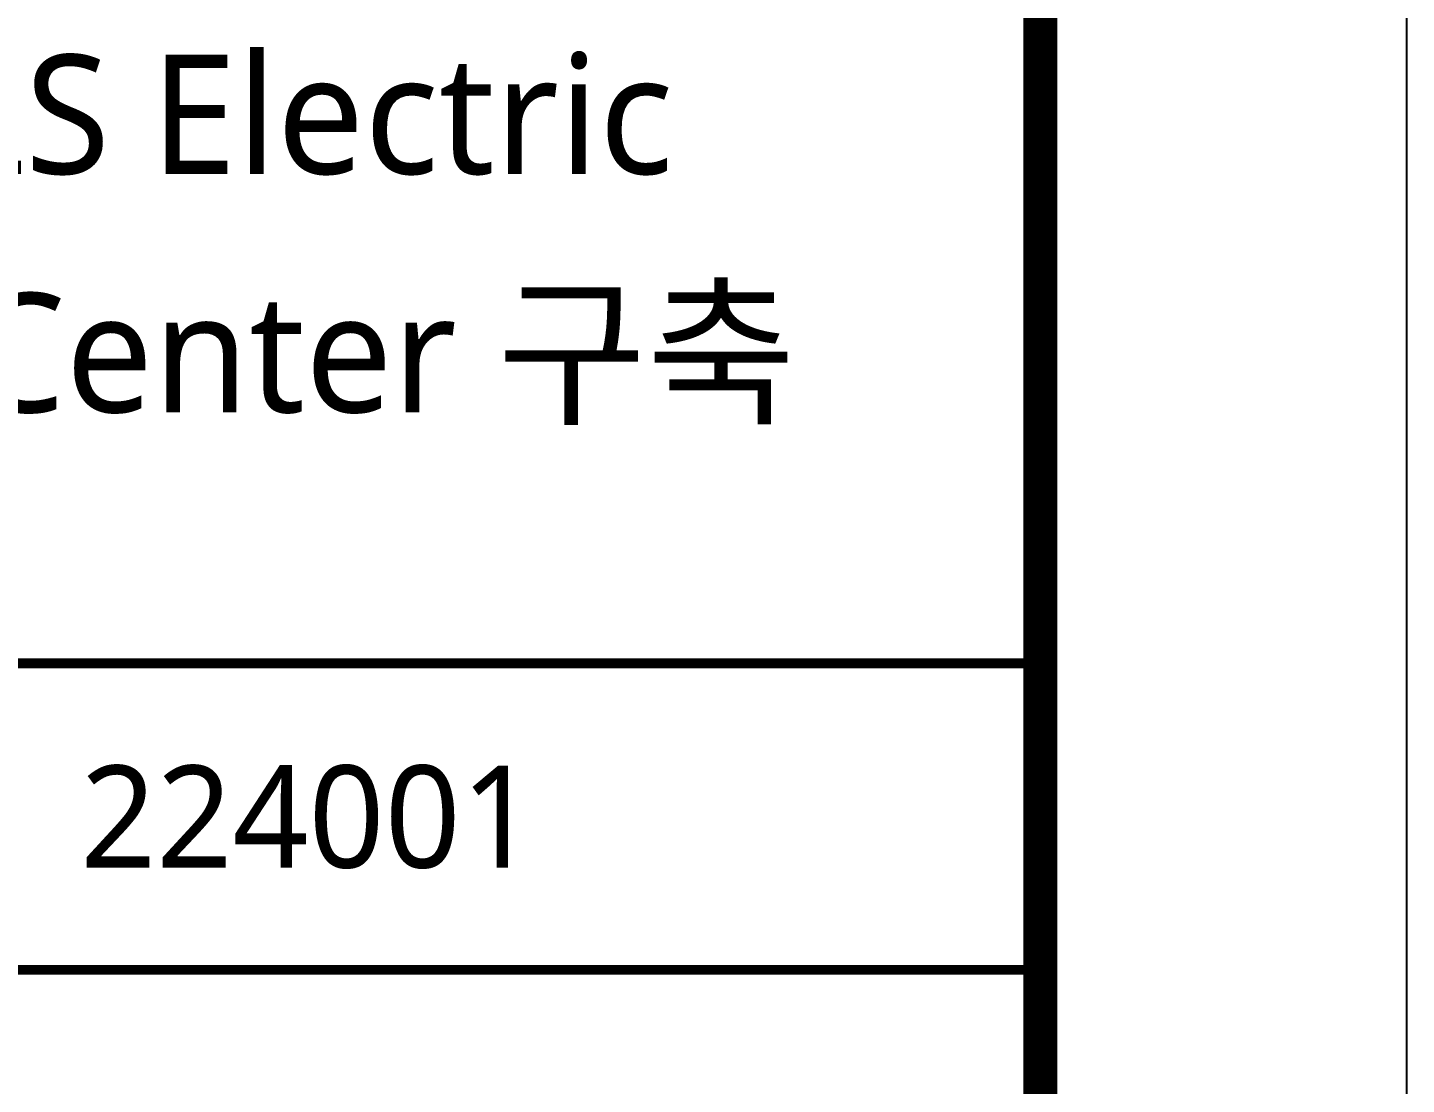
# Model space of a CAD drawing. Header units: millimetres. Extents: x 0 to 252300, y -45585 to -15885.
# Drawn here: x 122100 to 126150, y -21621 to -18518 of the extents above; entities that cross this region are included whole.
import ezdxf
from ezdxf.enums import TextEntityAlignment as Align

# ---------------------------------------------------------------- set-up
doc = ezdxf.new("R2010")
doc.units = ezdxf.units.MM
doc.header["$LTSCALE"] = 1000
doc.linetypes.add('CEN', pattern=[62, 60, -1, 0, -1])
for name, color, linetype in [('XR-SHEET-SHT', 5, 'Continuous'), ('XR-SHEET-TEXT', 3, 'Continuous'), ('XREF', 7, 'CEN')]:
    doc.layers.add(name, color=color, linetype=linetype)
doc.styles.add('맑은고딕', font='malgun.ttf')

# ---------------------------------------------------------------- blocks, each defined once
blk = doc.blocks.new('XR-FORM-EE', base_point=(461, 408))
at = {"layer": 'XR-SHEET-SHT', "color": 5}
blk.add_lwpolyline([(0, 118800), (168200, 118800), (168200, 0), (0, 0)], close=True, dxfattribs=at)
at = {"layer": 'XR-SHEET-SHT', "color": 5, "const_width": 400}
blk.add_lwpolyline([(9300, 114600), (163900, 114600), (163900, 4200), (9300, 4200)], close=True, dxfattribs=at)
at = {"layer": 'XR-SHEET-SHT', "color": 5, "const_width": 114}
for points in [[(146700, 100800), (163900, 100800)], [(146700, 97200), (163900, 97200)]]:
    blk.add_lwpolyline(points, dxfattribs=at)
at = {"layer": 'XR-SHEET-SHT', "style": '맑은고딕'}
blk.add_text('224001', height=1200, dxfattribs=at).set_placement((155300, 99000), align=Align.MIDDLE_CENTER)
at = {"layer": 'XR-SHEET-TEXT', "color": 3, "style": '맑은고딕'}
for s, p in [('LS Electric', (155300, 107249)), ('R-Center 구축', (155300, 104449))]:
    blk.add_text(s, height=1400, dxfattribs=at).set_placement(p, align=Align.MIDDLE_CENTER)

msp = doc.modelspace()

# ---------------------------------------------------------------- block references
at = {"layer": 'XREF', "xscale": 0.25, "yscale": 0.25, "zscale": 0.25}
msp.add_blockref('XR-FORM-EE', (84215.3, -45482.7), dxfattribs=at)

doc.saveas('drawing.dxf')
